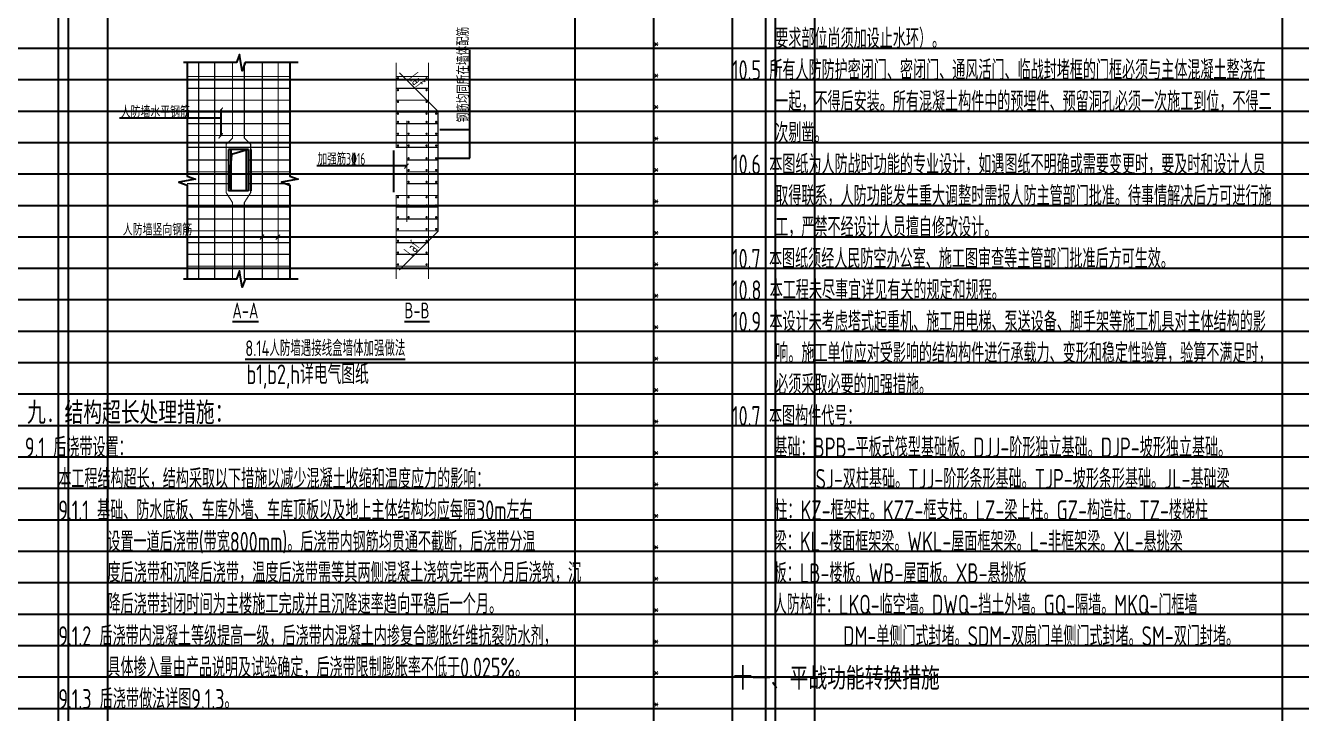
# Model space of a CAD drawing. Extents: x -502255 to 1362592, y -400300 to 332622.
# Drawn here: x 76557 to 109037, y 92227 to 109730 of the extents above; entities that cross this region are included whole.
import ezdxf
from ezdxf.enums import TextEntityAlignment as Align

# ---------------------------------------------------------------- set-up
doc = ezdxf.new("R2010")
doc.units = 0
doc.header["$LTSCALE"] = 1000
doc.header["$MEASUREMENT"] = 0
for name, color, linetype in [('DETL_TEXT', 7, 'Continuous'), ('DIM_SYMB', 3, 'Continuous'), ('GJ', 1, 'Continuous'), ('TEXT', 53, 'Continuous'), ('tk', 7, 'Continuous'), ('文字', 7, 'Continuous'), ('标注', 7, 'Continuous'), ('钢筋线', 1, 'Continuous')]:
    doc.layers.add(name, color=color, linetype=linetype)
doc.layers.add('REIND', color=1, linetype='Continuous', lineweight=0)
doc.styles.add('HZ', font='tssdeng2.shx', dxfattribs={"width": 0.7, "bigfont": 'hztxt.shx'})
doc.styles.add('TSSD_Label', font='tssdeng2.shx', dxfattribs={"width": 0.7, "bigfont": 'tssdchn.shx'})
doc.styles.add('TSSD_Norm', font='tssdeng.shx', dxfattribs={"bigfont": 'hztxt.shx'})
doc.styles.add('TSSD_Rein', font='tssdeng2.shx', dxfattribs={"width": 0.7, "bigfont": 'hztxt.shx'})
doc.styles.add('黑体', font='simhei.ttf', dxfattribs={"width": 0.65})

# ---------------------------------------------------------------- blocks, each defined once
blk = doc.blocks.new('A1_总说明分栏线')
at = {"layer": 'Defpoints', "color": 8, "lineweight": -3}
for p, q in [((23650, 54600), (23650, 1000)), ((23900, 54600), (23900, 1000)), ((24900, 54600), (24900, 1000)), ((36800, 54600), (36800, 1000)), ((38800, 54600), (38800, 1000)), ((40800, 54600), (40800, 1000)), ((41650, 54600), (41650, 1000)), ((41900, 54600), (41900, 1000)), ((42900, 54600), (42900, 1000)), ((54800, 54600), (54800, 1000)), ((76500, 33000), (1800, 33000)), ((76500, 32200), (1800, 32200)), ((76500, 31400), (1800, 31400)), ((76500, 30600), (1800, 30600)), ((76500, 29800), (1800, 29800)), ((76500, 29000), (1800, 29000)), ((76500, 28200), (1800, 28200)), ((76500, 27400), (1800, 27400)), ((76500, 26600), (1800, 26600)), ((76500, 25800), (1800, 25800)), ((76500, 25000), (1800, 25000)), ((76500, 24200), (1800, 24200)), ((76500, 23400), (1800, 23400)), ((76500, 22600), (1800, 22600)), ((76500, 21800), (1800, 21800)), ((76500, 21000), (1800, 21000)), ((76500, 20200), (1800, 20200)), ((76500, 19400), (1800, 19400)), ((76500, 18600), (1800, 18600)), ((76500, 17800), (1800, 17800)), ((76500, 17000), (1800, 17000)), ((76500, 16200), (1800, 16200))]:
    blk.add_line(p, q, dxfattribs=at)
at = {"color": 8, "lineweight": -3, "style": 'TSSD_Norm', "width": 0.8}
for p in [(38800, 33000), (38800, 32200), (38800, 31400), (38800, 30600), (38800, 29800), (38800, 29000), (38800, 28200), (38800, 27400), (38800, 26600), (38800, 25800), (38800, 25000), (38800, 24200), (38800, 23400), (38800, 22600), (38800, 21800), (38800, 21000), (38800, 20200), (38800, 19400), (38800, 18600), (38800, 17800), (38800, 17000), (38800, 16200)]:
    blk.add_text('*', height=273, dxfattribs=at).set_placement(p)

msp = doc.modelspace()

# ---------------------------------------------------------------- linework, layer by layer
for p, q in [((81532.4, 107584.8), (81532.4, 106932)), ((81532.4, 107374.7), (78949.2, 107374.7)), ((81722.1, 106572), (81722.1, 105524.4)), ((82232, 106572), (81722.1, 106572)), ((81782.1, 106572), (81782.1, 105524.4)), ((82232, 106572), (81803.3, 106446.5)), ((82172, 106572), (82172, 105524.4)), ((82232, 106572), (82232, 105524.4)), ((82292, 106572), (82292, 105524.4)), ((81803.3, 106446.5), (81722.1, 105524.4)), ((82232, 105524.4), (81722.1, 105524.4)), ((79014.1, 104355.7), (82989.1, 104355.7))]:
    msp.add_line(p, q)
at = {"color": 252}
msp.add_line((85931.7, 105492), (85931.7, 106546.8), dxfattribs=at)
at = {"const_width": 30}
for points in [[(81472.6, 107511.2), (81577.1, 107639.7)], [(81472.6, 106858.5), (81577.1, 106986.9)], [(86201.8, 106089.1), (86306.2, 106217.6)], [(82524.4, 104282.1), (82628.9, 104410.6)], [(82929.3, 104282.1), (83033.7, 104410.6)]]:
    msp.add_lwpolyline(points, dxfattribs=at)
at = {"layer": 'DETL_TEXT'}
msp.add_line((87010, 106351.8), (87871, 106351.8), dxfattribs=at)
at = {"layer": 'DIM_SYMB'}
for points in [[(83496.9, 108785), (82150.4, 108785), (82074, 108575), (81999.9, 108995), (81925.4, 108785), (80579, 108785)], [(80670.4, 108785), (80670.4, 105895.1), (80880.4, 105818.7), (80460.4, 105744.6), (80670.4, 105670.1), (80670.4, 103279.1)], [(83283.6, 108785), (83283.6, 105895.1), (83493.6, 105818.7), (83073.6, 105744.6), (83283.6, 105670.1), (83283.6, 103279.1)], [(83496.9, 103279.1), (82150.4, 103279.1), (82074, 103069.1), (81999.9, 103489.1), (81925.4, 103279.1), (80579, 103279.1)]]:
    msp.add_lwpolyline(points, dxfattribs=at)
at = {"layer": 'GJ', "const_width": 30}
for points in [[(80965, 108785), (80965, 103279.1)], [(81369.8, 108785), (81369.8, 103279.1)], [(81827, 103279.1), (81827, 105224.7), (81663.8, 105481.1), (81663.8, 106706.9), (81827, 106865.3), (81827, 108785)], [(82127, 103279.1), (82127, 105224.7), (82290.2, 105481.1), (82290.2, 106706.9), (82127, 106865.3), (82127, 108785)], [(82584.2, 108785), (82584.2, 103279.1)], [(82989.1, 108785), (82989.1, 103279.1)], [(87056.8, 106632), (85991.4, 106632), (85991.4, 108785)], [(86071.1, 108528.7), (87057, 107548.2), (87056.8, 104490.4), (86071.1, 103510.1)], [(86814, 108785), (86814, 103279.1)], [(86814, 103279.1), (86814, 108785)], [(80670.4, 108432), (83283.6, 108432)], [(80670.4, 108132), (83283.6, 108132)], [(80670.4, 107832), (83283.6, 107832)], [(80670.4, 107532), (83283.6, 107532)], [(80670.4, 107232), (83283.6, 107232)], [(86261.6, 107308.5), (86261.6, 104730.4)], [(80670.4, 106932), (83283.6, 106932)], [(80670.4, 106632), (83283.6, 106632)], [(80670.4, 106306.8), (81722.1, 106306.8)], [(82232, 106306.8), (83283.6, 106306.8)], [(80670.4, 106006.8), (81722.1, 106006.8)], [(82232, 106006.8), (83283.6, 106006.8)], [(80670.4, 105706.8), (81722.1, 105706.8)], [(82232, 105706.8), (83283.6, 105706.8)], [(80670.4, 105406.8), (83283.6, 105406.8)], [(87056.8, 105406.8), (85991.4, 105406.8), (85991.4, 103279.1)], [(80670.4, 105106.8), (83283.6, 105106.8)], [(80670.4, 104806.8), (83283.6, 104806.8)], [(80670.4, 104506.8), (83283.6, 104506.8)], [(80670.4, 104206.8), (83283.6, 104206.8)], [(80670.4, 103906.8), (83283.6, 103906.8)], [(80670.4, 103606.8), (83283.6, 103606.8)]]:
    msp.add_lwpolyline(points, dxfattribs=at)
at = {"layer": 'REIND', "const_width": 30}
for points in [[(86023.3, 108387, -1), (86053.3, 108387, -1)], [(86782.2, 108387, 1), (86752.2, 108387, 1)], [(86023.3, 108087, -1), (86053.3, 108087, -1)], [(86782.2, 108087, 1), (86752.2, 108087, 1)], [(86023.3, 107787, -1), (86053.3, 107787, -1)], [(86023.3, 107487, -1), (86053.3, 107487, -1)], [(86782.2, 107787, 1), (86752.2, 107787, 1)], [(86782.2, 107487, 1), (86752.2, 107487, 1)], [(87024.9, 107487, 1), (86994.9, 107487, 1)], [(86023.3, 107277, 1), (86053.3, 107277, 1)], [(86293.5, 107277, 1), (86323.5, 107277, 1)], [(86782.2, 107277, -1), (86752.2, 107277, -1)], [(87024.9, 107277, -1), (86994.9, 107277, -1)], [(86023.3, 106977, 1), (86053.3, 106977, 1)], [(86293.5, 106977, 1), (86323.5, 106977, 1)], [(86782.2, 106977, -1), (86752.2, 106977, -1)], [(87024.9, 106977, -1), (86994.9, 106977, -1)], [(86023.3, 106677, 1), (86053.3, 106677, 1)], [(86293.4, 106677, 1), (86323.4, 106677, 1)], [(86782.2, 106677, -1), (86752.2, 106677, -1)], [(87024.9, 106677, -1), (86994.9, 106677, -1)], [(86293.6, 106351.8, 1), (86323.6, 106351.8, 1)], [(86782.3, 106351.8, -1), (86752.3, 106351.8, -1)], [(87025, 106351.8, -1), (86995, 106351.8, -1)], [(86293.5, 106051.8, 1), (86323.5, 106051.8, 1)], [(86782.3, 106051.8, -1), (86752.3, 106051.8, -1)], [(87025, 106051.8, -1), (86995, 106051.8, -1)], [(86293.5, 105751.8, 1), (86323.5, 105751.8, 1)], [(86782.2, 105751.8, -1), (86752.2, 105751.8, -1)], [(87024.9, 105751.8, -1), (86994.9, 105751.8, -1)], [(86023.3, 105361.8, -1), (86053.3, 105361.8, -1)], [(86293.4, 105361.8, -1), (86323.4, 105361.8, -1)], [(86782.2, 105361.8, 1), (86752.2, 105361.8, 1)], [(87024.9, 105361.8, 1), (86994.9, 105361.8, 1)], [(86023.3, 105151.8, 1), (86053.3, 105151.8, 1)], [(86293.5, 105151.8, 1), (86323.5, 105151.8, 1)], [(86782.2, 105151.8, -1), (86752.2, 105151.8, -1)], [(87024.9, 105151.8, -1), (86994.9, 105151.8, -1)], [(86023.3, 104851.8, 1), (86053.3, 104851.8, 1)], [(86293.5, 104851.8, 1), (86323.5, 104851.8, 1)], [(86782.2, 104851.8, -1), (86752.2, 104851.8, -1)], [(87024.9, 104851.8, -1), (86994.9, 104851.8, -1)], [(86023.3, 104551.8, 1), (86053.3, 104551.8, 1)], [(86023.3, 104251.8, 1), (86053.3, 104251.8, 1)], [(86782.2, 104551.8, -1), (86752.2, 104551.8, -1)], [(86782.2, 104251.8, -1), (86752.2, 104251.8, -1)], [(87024.9, 104551.8, -1), (86994.9, 104551.8, -1)], [(86023.3, 103951.8, 1), (86053.3, 103951.8, 1)], [(86782.2, 103951.8, -1), (86752.2, 103951.8, -1)], [(86023.3, 103651.8, 1), (86053.3, 103651.8, 1)], [(86782.2, 103651.8, -1), (86752.2, 103651.8, -1)]]:
    msp.add_lwpolyline(points, format="xyb", close=True, dxfattribs=at)
at = {"layer": 'tk'}
for p, q in [((87871, 106351.8), (87871, 109109.5)), ((87104.9, 107084.1), (87871, 107084.1)), ((86261.6, 106162.7), (83969.5, 106162.7))]:
    msp.add_line(p, q, dxfattribs=at)
at = {"layer": 'tk', "color": 32}
for points in [[(85931.7, 103279.1, 0.18, 0.18, 0), (85931.7, 105492, 0.18, 0.18, 0), (86201.6, 105492, 0, 0, 0), (86201.6, 106572, 0, 0, 0), (85931.7, 106572, 0.18, 0.18, 0), (85931.7, 108785, 0.18, 0.18, 0)], [(86874.1, 108703.6, 0.18, 0.18, 0), (86874.1, 107811.1, 0, 0, 0), (87117, 107568.3, 0.18, 0.18, 0), (87117, 104470.6, 0, 0, 0), (86874.1, 104227.7, 0.18, 0.18, 0), (86874.1, 103335.2, 0.18, 0.18, 0)]]:
    msp.add_lwpolyline(points, format="xyseb", dxfattribs=at)
at = {"layer": 'tk', "color": 32, "const_width": 0.18}
msp.add_lwpolyline([(86874.1, 104164.1), (86874.1, 103279.1)], dxfattribs=at)
at = {"layer": '钢筋线', "const_width": 30}
for points in [[(86814, 108432), (85991.5, 108432)], [(86814, 108132), (85991.5, 108132)], [(86814, 107832), (85991.5, 107832)], [(87056.8, 107532), (85991.5, 107532)], [(87056.8, 107232), (85991.5, 107232)], [(87056.8, 106932), (85991.5, 106932)], [(87056.9, 106306.8), (86261.7, 106306.8)], [(87056.8, 106006.8), (86261.6, 106006.8)], [(87056.8, 105706.8), (86261.6, 105706.8)], [(87056.8, 105106.8), (85991.5, 105106.8)], [(87056.8, 104806.8), (85991.5, 104806.8)], [(87056.8, 104506.8), (85991.5, 104506.8)], [(86814, 104206.8), (85991.5, 104206.8)], [(86814, 103906.8), (85991.5, 103906.8)], [(86814, 103606.8), (85991.5, 103606.8)]]:
    msp.add_lwpolyline(points, dxfattribs=at)

# ---------------------------------------------------------------- block references
at = {"layer": 'Defpoints'}
msp.add_blockref('A1_总说明分栏线', (53741.8, 76146.5), dxfattribs=at)

# ---------------------------------------------------------------- texts
at = {"style": 'TSSD_Rein', "width": 0.6}
msp.add_text('钢筋均同所在墙体配筋', height=300, rotation=90, dxfattribs=at).set_placement((87843.2, 107267))
at = {"style": 'TSSD_Rein'}
for s, width, p in [('人防墙水平钢筋', 0.7, (78979.8, 107382.5)), ('加强筋3\x8416', 0.6, (83991.4, 106186.9)), ('人防墙竖向钢筋', 0.7, (79033.3, 104386.7))]:
    msp.add_text(s, height=300, dxfattribs=dict(at, width=width)).set_placement(p)
at = {"layer": 'DIM_SYMB', "color": 7, "style": 'TSSD_Rein', "width": 0.6}
for rotation, p in [(307.17287, (86301.1, 108387.7)), (52.82713, (86407, 103836.9))]:
    msp.add_text('Laf', height=300, rotation=rotation, dxfattribs=at).set_placement(p)
at = {"layer": 'TEXT', "width": 0.7}
for s, style, p in [('要求部位尚须加设止水环）。', 'TSSD_Label', (95641.8, 109146.5)), ('10.5 所有人防防护密闭门、密闭门、通风活门、临战封堵框的门框必须与主体混凝土整浇在', 'TSSD_Label', (94541.8, 108346.5)), ('一起，不得后安装。所有混凝土构件中的预埋件、预留洞孔必须一次施工到位，不得二', 'TSSD_Label', (95641.8, 107546.5)), ('次剔凿。', 'TSSD_Label', (95641.8, 106746.5)), ('10.6 本图纸为人防战时功能的专业设计，如遇图纸不明确或需要变更时，要及时和设计人员', 'TSSD_Label', (94541.8, 105946.5)), ('取得联系，人防功能发生重大调整时需报人防主管部门批准。待事情解决后方可进行施', 'TSSD_Label', (95641.8, 105146.5)), ('工，严禁不经设计人员擅自修改设计。', 'TSSD_Label', (95641.8, 104346.5)), ('10.7 本图纸须经人民防空办公室、施工图审查等主管部门批准后方可生效。', 'TSSD_Label', (94541.8, 103546.5)), ('10.8 本工程未尽事宜详见有关的规定和规程。', 'TSSD_Label', (94541.8, 102746.5)), ('10.9 本设计未考虑塔式起重机、施工用电梯、泵送设备、脚手架等施工机具对主体结构的影', 'TSSD_Label', (94541.8, 101946.5)), ('响。施工单位应对受影响的结构构件进行承载力、变形和稳定性验算，验算不满足时，', 'TSSD_Label', (95641.8, 101146.5)), ('必须采取必要的加强措施。', 'TSSD_Label', (95641.8, 100346.5)), ('九. 结构超长处理措施：', '黑体', (76596.9, 99645.7)), ('10.7 本图构件代号：', 'TSSD_Label', (94541.8, 99546.5)), ('9.1 后浇带设置：', 'TSSD_Label', (76541.8, 98746.5)), ('基础：BPB-平板式筏型基础板。DJ\x8eJ\x8f-阶形独立基础。DJ\x8eP\x8f-坡形独立基础。', 'TSSD_Label', (95618.5, 98746.5)), ('本工程结构超长，结构采取以下措施以减少混凝土收缩和温度应力的影响：', 'TSSD_Label', (77391.8, 97946.5)), ('SJ-双柱基础。TJ\x8eJ\x8f-阶形条形基础。TJ\x8eP\x8f-坡形条形基础。JL-基础梁', 'TSSD_Label', (96668.5, 97946.5)), ('9.1.1 基础、防水底板、车库外墙、车库顶板以及地上主体结构均应每隔30m左右', 'TSSD_Label', (77391.8, 97146.5)), ('柱：KZ-框架柱。KZZ-框支柱。LZ-梁上柱。GZ-构造柱。TZ-楼梯柱', 'TSSD_Label', (95618.5, 97146.5)), ('设置一道后浇带(带宽800mm)。后浇带内钢筋均贯通不截断，后浇带分温', 'TSSD_Label', (78641.8, 96346.5)), ('梁：KL-楼面框架梁。WKL-屋面框架梁。L-非框架梁。XL-悬挑梁', 'TSSD_Label', (95603, 96354.7)), ('板：LB-楼板。WB-屋面板。XB-悬挑板', 'TSSD_Label', (95603, 95547.3)), ('人防构件：LKQ-临空墙。DWQ-挡土外墙。GQ-隔墙。MKQ-门框墙', 'TSSD_Label', (95603, 94747.3)), ('9.1.2 后浇带内混凝土等级提高一级，后浇带内混凝土内掺复合膨胀纤维抗裂防水剂，', 'TSSD_Label', (77391.8, 93946.5)), ('DM-单侧门式封堵。SDM-双扇门单侧门式封堵。SM-双门封堵。', 'TSSD_Label', (97371.6, 93946.5)), ('具体掺入量由产品说明及试验确定，后浇带限制膨胀率不低于0.025%%%。', 'TSSD_Label', (78641.8, 93146.5)), ('十一、平战功能转换措施', '黑体', (94576.4, 92886.7))]:
    msp.add_text(s, height=500, dxfattribs=dict(at, style=style)).set_placement(p)
at = {"layer": 'TEXT', "style": 'TSSD_Label', "width": 0.7}
for s, p in [('%%UA-A', (82155.3, 102160)), ('%%UB-B', (86522.2, 102160))]:
    msp.add_text(s, height=400, dxfattribs=at).set_placement(p, align=Align.BOTTOM_CENTER)
at = {"layer": 'TEXT', "color": 4, "style": 'TSSD_Label', "width": 0.7}
msp.add_text('%%U8.14人防墙遇接线盒墙体加强做法', height=400, dxfattribs=at).set_placement((84188.5, 101198.8), align=Align.BOTTOM_CENTER)
msp.add_text('9.1.3 后浇带做法详图9.1.3。', height=500, dxfattribs=at).set_placement((77391.8, 92346.5))
at = {"layer": '文字', "style": 'HZ', "width": 0.67}
for s, p in [('度后浇带和沉降后浇带，温度后浇带需等其两侧混凝土浇筑完毕两个月后浇筑，沉', (78641.8, 95561.1)), ('降后浇带封闭时间为主楼施工完成并且沉降速率趋向平稳后一个月。', (78641.8, 94761.1))]:
    msp.add_text(s, height=500, dxfattribs=at).set_placement(p)
at = {"layer": '标注', "color": 4, "style": 'TSSD_Rein', "width": 0.7}
msp.add_text('b1,b2,h详电气图纸', height=500, dxfattribs=at).set_placement((82184.8, 100606.2))

doc.saveas('drawing.dxf')
